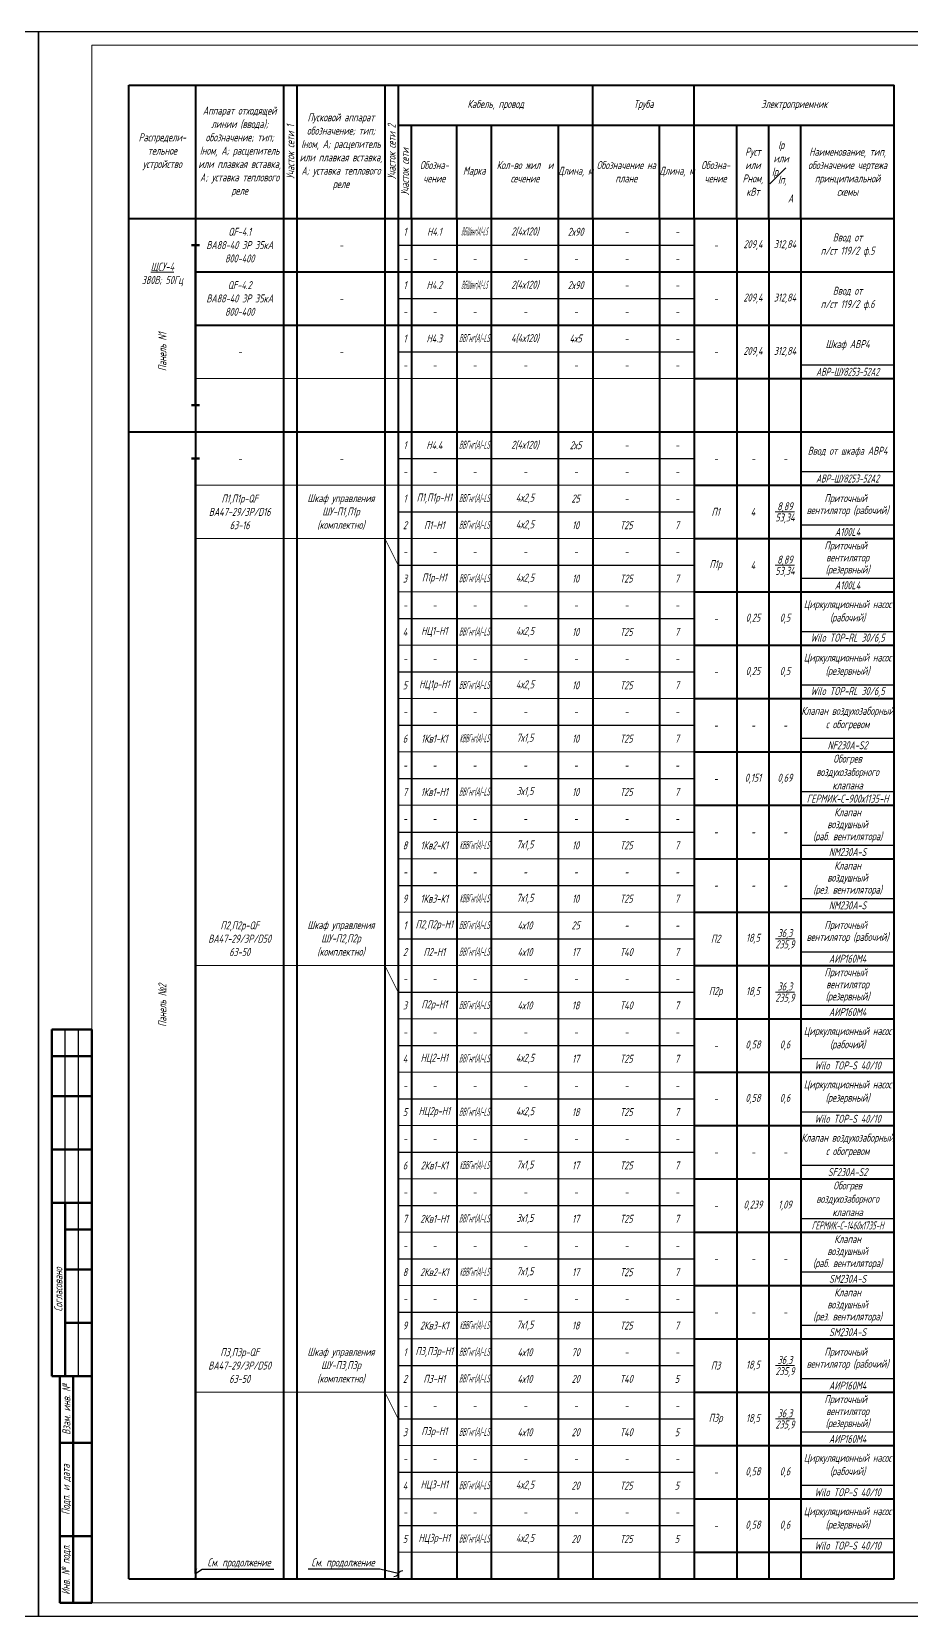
# Model space of a CAD drawing. Header units: millimetres. Extents: x -14296 to 10264, y -13087 to -5602.
# Drawn here: x -10292 to -9962, y -13087 to -12493 of the extents above; entities that cross this region are included whole.
import ezdxf
from ezdxf import colors
from ezdxf.entities.mleader import LeaderData, LeaderLine
from ezdxf.math import Vec2, Vec3

# ---------------------------------------------------------------- set-up
doc = ezdxf.new("R2010")
doc.units = ezdxf.units.MM
doc.linetypes.add('gost5', pattern=[7, 5, -2, 0])
for name, color, linetype, lineweight in [('КаБель контрольный (Вновь)', 142, 'gost5', 15), ('КаБель силовой (Вновь)', 1, 'Continuous', 15), ('Линия выноска', 137, 'Continuous', 25), ('Рамка толстая', 7, 'Continuous', 15), ('Рамка тонкая', 5, 'Continuous', 25), ('Схема распред. сети', 9, 'Continuous', 25), ('Текст', 7, 'Continuous', 20), ('Штампы', 252, 'Continuous', 25)]:
    doc.layers.add(name, color=color, linetype=linetype, lineweight=lineweight)
doc.styles.add('Simplex', font='simplex.shx', dxfattribs={"width": 0.7, "oblique": 15})

# ---------------------------------------------------------------- blocks, each defined once
blk = doc.blocks.new('A$C551E481E')
at = {"layer": 'Рамка тонкая'}
for p, q in [((841, 594), (0, 594)), ((841, 0), (841, 594)), ((0, 0), (841, 0))]:
    blk.add_line(p, q, dxfattribs=at)
blk = doc.blocks.new('A$C5FA843D6')
at = {"layer": 'Рамка толстая'}
for p, q in [((20, 589), (20, 5)), ((1256, 589), (20, 589)), ((20, 5), (1256, 5))]:
    blk.add_line(p, q, dxfattribs=at)
at = {"layer": 'Рамка тонкая'}
for p, q in [((0, 594), (0, 0)), ((1261, 594), (0, 594)), ((0, 0), (1261, 0))]:
    blk.add_line(p, q, dxfattribs=at)
blk = doc.blocks.new('_Integral')
at = {"color": 0, "linetype": 'ByBlock', "lineweight": -2}
for centre, start, end in [((0.44, -0.09), 102, 168), ((-0.44, 0.09), 282, 348)]:
    blk.add_arc(centre, 0.454, start, end, dxfattribs=at)
blk = doc.blocks.new('*T1062')
at = {"layer": 'Штампы', "color": 0, "linetype": 'ByBlock', "lineweight": 60, "transparency": 16777216}
for p, q in [((0, 0), (0, 130)), ((0, 130), (15, 130)), ((15, 0), (15, 130)), ((0, 120), (15, 120)), ((0, 105), (15, 105)), ((0, 85), (15, 85)), ((0, 65), (15, 65)), ((5, 0), (5, 65)), ((5, 55), (15, 55)), ((5, 40), (15, 40)), ((5, 20), (15, 20)), ((0, 0), (15, 0))]:
    blk.add_line(p, q, dxfattribs=at)
at = {"layer": 'Штампы', "color": 5, "linetype": 'ByBlock', "lineweight": 25, "transparency": 16777216}
for p, q in [((5, 65), (5, 130)), ((10, 0), (10, 130))]:
    blk.add_line(p, q, dxfattribs=at)
at = {"layer": 'Штампы', "color": 2, "transparency": 16777216, "insert": (2.5, 32.5), "char_height": 3, "width": 61, "attachment_point": 5, "rotation": 90, "style": 'Simplex'}
blk.add_mtext('Согласовано', dxfattribs=at)
blk = doc.blocks.new('*T1063')
at = {"layer": 'Штампы', "color": 0, "linetype": 'ByBlock', "lineweight": 60, "transparency": 16777216}
for p, q in [((0, 0), (0, 85)), ((0, 85), (12, 85)), ((5, 0), (5, 85)), ((12, 0), (12, 85)), ((0, 60), (12, 60)), ((0, 25), (12, 25)), ((0, 0), (12, 0))]:
    blk.add_line(p, q, dxfattribs=at)
at = {"layer": 'Штампы', "color": 2, "transparency": 16777216, "char_height": 3, "attachment_point": 5, "rotation": 90, "style": 'Simplex'}
for s, insert, width in [('Взам. инв. {\\Fgost|c204;№}', (2.5, 72.5), 25), ('Подп. и дата', (2.5, 42.5), 35), ('Инв. {\\Fgost|c204;№} подл.', (2.5, 12.5), 25)]:
    blk.add_mtext(s, dxfattribs=dict(at, insert=insert, width=width))

msp = doc.modelspace()

# ---------------------------------------------------------------- linework, layer by layer
at = {"layer": 'КаБель контрольный (Вновь)', "linetype": 'ByBlock'}
for p, q in [((-10159.7162, -12682.74065), (-10154.7162, -12692.74065)), ((-10154.7162, -12692.74065), (-10154.7162, -12822.74065)), ((-10154.7162, -12702.74065), (-10043.7162, -12702.74065)), ((-10154.7162, -12722.74065), (-10043.7162, -12722.74065)), ((-10154.7162, -12742.74065), (-10043.7162, -12742.74065)), ((-10154.7162, -12762.74065), (-10043.7162, -12762.74065)), ((-10154.7162, -12782.74065), (-10043.7162, -12782.74065)), ((-10154.7162, -12802.74065), (-10043.7162, -12802.74065)), ((-10154.7162, -12822.74065), (-10043.7162, -12822.74065)), ((-10159.7162, -12842.74065), (-10154.7162, -12852.74065)), ((-10154.7162, -12852.74065), (-10154.7162, -12982.74065)), ((-10154.7162, -12862.74065), (-10043.7162, -12862.74065)), ((-10154.7162, -12882.74065), (-10043.7162, -12882.74065)), ((-10154.7162, -12902.74065), (-10043.7162, -12902.74065)), ((-10154.7162, -12922.74065), (-10043.7162, -12922.74065)), ((-10154.7162, -12942.74065), (-10043.7162, -12942.74065)), ((-10154.7162, -12962.74065), (-10043.7162, -12962.74065)), ((-10154.7162, -12982.74065), (-10043.7162, -12982.74065)), ((-10159.7162, -13002.74065), (-10154.7162, -13012.74065)), ((-10154.7162, -13012.74065), (-10154.7162, -13070.74065)), ((-10154.7162, -13022.74065), (-10043.7162, -13022.74065)), ((-10154.7162, -13042.74065), (-10043.7162, -13042.74065)), ((-10154.7162, -13062.74065), (-10043.7162, -13062.74065))]:
    msp.add_line(p, q, dxfattribs=at)
at = {"layer": 'КаБель силовой (Вновь)', "lineweight": 200}
for p, q in [((-10229.2162, -12572.74065), (-10232.2162, -12572.74065)), ((-10230.7162, -12572.74065), (-10230.7162, -12632.74065)), ((-10229.2162, -12632.74065), (-10232.2162, -12632.74065)), ((-10229.2162, -12652.74065), (-10232.2162, -12652.74065)), ((-10230.7162, -13070.74065), (-10230.7162, -12652.74065))]:
    msp.add_line(p, q, dxfattribs=at)
at = {"layer": 'КаБель силовой (Вновь)'}
for p, q in [((-10043.7162, -12582.74065), (-10230.7162, -12582.74065)), ((-10043.7162, -12602.74065), (-10230.7162, -12602.74065)), ((-10043.7162, -12622.74065), (-10230.7162, -12622.74065)), ((-10043.7162, -12662.74065), (-10230.7162, -12662.74065)), ((-10043.7162, -12682.74065), (-10230.7162, -12682.74065)), ((-10043.7162, -12842.74065), (-10230.7162, -12842.74065)), ((-10043.7162, -13002.74065), (-10230.7162, -13002.74065))]:
    msp.add_line(p, q, dxfattribs=at)
at = {"layer": 'Рамка тонкая'}
for p, q in [((-10154.7162, -12572.74065), (-10043.7162, -12572.74065)), ((-10154.7162, -12592.74065), (-10043.7162, -12592.74065)), ((-10154.7162, -12612.74065), (-10043.7162, -12612.74065)), ((-9968.7162, -12617.74065), (-10003.7162, -12617.74065)), ((-10154.7162, -12652.74065), (-10043.7162, -12652.74065)), ((-9968.7162, -12657.74065), (-10003.7162, -12657.74065)), ((-10154.7162, -12672.74065), (-10043.7162, -12672.74065)), ((-9968.7162, -12677.74065), (-10003.7162, -12677.74065)), ((-10154.7162, -12692.74065), (-10043.7162, -12692.74065)), ((-9968.7162, -12697.74065), (-10003.7162, -12697.74065)), ((-10154.7162, -12712.74065), (-10043.7162, -12712.74065)), ((-9968.7162, -12717.74065), (-10003.7162, -12717.74065)), ((-10154.7162, -12732.74065), (-10043.7162, -12732.74065)), ((-9968.7162, -12737.74065), (-10003.7162, -12737.74065)), ((-10154.7162, -12752.74065), (-10043.7162, -12752.74065)), ((-9968.7162, -12757.74065), (-10003.7162, -12757.74065)), ((-10154.7162, -12772.74065), (-10043.7162, -12772.74065)), ((-9968.7162, -12777.74065), (-10003.7162, -12777.74065)), ((-10154.7162, -12792.74065), (-10043.7162, -12792.74065)), ((-9968.7162, -12797.74065), (-10003.7162, -12797.74065)), ((-10154.7162, -12812.74065), (-10043.7162, -12812.74065)), ((-9968.7162, -12817.74065), (-10003.7162, -12817.74065)), ((-10154.7162, -12832.74065), (-10043.7162, -12832.74065)), ((-9968.7162, -12837.74065), (-10003.7162, -12837.74065)), ((-10154.7162, -12852.74065), (-10043.7162, -12852.74065)), ((-9968.7162, -12857.74065), (-10003.7162, -12857.74065)), ((-10154.7162, -12872.74065), (-10043.7162, -12872.74065)), ((-9968.7162, -12877.74065), (-10003.7162, -12877.74065)), ((-10154.7162, -12892.74065), (-10043.7162, -12892.74065)), ((-9968.7162, -12897.74065), (-10003.7162, -12897.74065)), ((-10154.7162, -12912.74065), (-10043.7162, -12912.74065)), ((-9968.7162, -12917.74065), (-10003.7162, -12917.74065)), ((-10154.7162, -12932.74065), (-10043.7162, -12932.74065)), ((-9968.7162, -12937.74065), (-10003.7162, -12937.74065)), ((-10154.7162, -12952.74065), (-10043.7162, -12952.74065)), ((-9968.7162, -12957.74065), (-10003.7162, -12957.74065)), ((-10154.7162, -12972.74065), (-10043.7162, -12972.74065)), ((-9968.7162, -12977.74065), (-10003.7162, -12977.74065)), ((-10154.7162, -12992.74065), (-10043.7162, -12992.74065)), ((-9968.7162, -12997.74065), (-10003.7162, -12997.74065)), ((-10154.7162, -13012.74065), (-10043.7162, -13012.74065)), ((-9968.7162, -13017.74065), (-10003.7162, -13017.74065)), ((-10154.7162, -13032.74065), (-10043.7162, -13032.74065)), ((-9968.7162, -13037.74065), (-10003.7162, -13037.74065)), ((-10154.7162, -13052.74065), (-10043.7162, -13052.74065)), ((-9968.7162, -13057.74065), (-10003.7162, -13057.74065))]:
    msp.add_line(p, q, dxfattribs=at)
at = {"layer": 'Схема распред. сети', "lineweight": 40}
for p, q in [((-10255.7162, -13072.74065), (-10255.7162, -12512.74065)), ((-10255.7162, -12512.74065), (-9968.7162, -12512.74065)), ((-10230.7162, -12512.74065), (-10230.7162, -13072.74065)), ((-10197.7162, -12512.74065), (-10197.7162, -12562.74065)), ((-10192.7162, -12512.74065), (-10192.7162, -12562.74065)), ((-10159.7162, -12512.74065), (-10159.7162, -12562.74065)), ((-10154.7162, -12512.74065), (-10154.7162, -12562.74065)), ((-10081.7162, -12562.74065), (-10081.7162, -12512.74065)), ((-10043.7162, -12562.74065), (-10043.7162, -12512.74065)), ((-9968.7162, -13072.74065), (-9968.7162, -12512.74065)), ((-10154.7162, -12527.74065), (-10081.7162, -12527.74065)), ((-10149.7162, -12562.74065), (-10149.7162, -12527.74065)), ((-10132.7162, -12562.74065), (-10132.7162, -12527.74065)), ((-10119.7162, -13072.74065), (-10119.7162, -12527.74065)), ((-10094.7162, -12527.74065), (-10094.7162, -13072.74065)), ((-10081.7162, -12527.74065), (-10043.7162, -12527.74065)), ((-10056.7162, -12562.74065), (-10056.7162, -12527.74065)), ((-10043.7162, -12527.74065), (-9968.7162, -12527.74065)), ((-10027.7162, -12562.74065), (-10027.7162, -12527.74065)), ((-10015.7162, -12562.74065), (-10015.7162, -12527.74065)), ((-10003.7162, -12562.74065), (-10003.7162, -12527.74065)), ((-10255.7162, -12562.74065), (-9968.7162, -12562.74065)), ((-10197.7162, -12562.74065), (-10197.7162, -13072.74065)), ((-10192.7162, -12562.74065), (-10192.7162, -13072.74065)), ((-10159.7162, -12562.74065), (-10159.7162, -13072.74065)), ((-10154.7162, -12562.74065), (-10154.7162, -13072.74065)), ((-10149.7162, -12562.74065), (-10149.7162, -13072.74065)), ((-10132.7162, -12562.74065), (-10132.7162, -13072.74065)), ((-10081.7162, -12562.74065), (-10081.7162, -13072.74065)), ((-10056.7162, -12562.74065), (-10056.7162, -13072.74065)), ((-10043.7162, -12562.74065), (-10043.7162, -13072.74065)), ((-10027.7162, -12562.74065), (-10027.7162, -13072.74065)), ((-10015.7162, -12562.74065), (-10015.7162, -13072.74065)), ((-10003.7162, -12562.74065), (-10003.7162, -13072.74065)), ((-10230.7162, -12582.74065), (-9968.7162, -12582.74065)), ((-10230.7162, -12602.74065), (-9968.7162, -12602.74065)), ((-10043.7162, -12622.74065), (-9968.7162, -12622.74065)), ((-10255.7162, -12642.74065), (-9968.7162, -12642.74065)), ((-10043.7162, -12662.74065), (-9968.7162, -12662.74065)), ((-10043.7162, -12682.74065), (-9968.7162, -12682.74065)), ((-10043.7162, -12702.74065), (-9968.7162, -12702.74065)), ((-10043.7162, -12722.74065), (-9968.7162, -12722.74065)), ((-10043.7162, -12742.74065), (-9968.7162, -12742.74065)), ((-10043.7162, -12762.74065), (-9968.7162, -12762.74065)), ((-10043.7162, -12782.74065), (-9968.7162, -12782.74065)), ((-10043.7162, -12802.74065), (-9968.7162, -12802.74065)), ((-10043.7162, -12822.74065), (-9968.7162, -12822.74065)), ((-10043.7162, -12842.74065), (-9968.7162, -12842.74065)), ((-10043.7162, -12862.74065), (-9968.7162, -12862.74065)), ((-10043.7162, -12882.74065), (-9968.7162, -12882.74065)), ((-10043.7162, -12902.74065), (-9968.7162, -12902.74065)), ((-10043.7162, -12922.74065), (-9968.7162, -12922.74065)), ((-10043.7162, -12942.74065), (-9968.7162, -12942.74065)), ((-10043.7162, -12962.74065), (-9968.7162, -12962.74065)), ((-10043.7162, -12982.74065), (-9968.7162, -12982.74065)), ((-10043.7162, -13002.74065), (-9968.7162, -13002.74065)), ((-10043.7162, -13022.74065), (-9968.7162, -13022.74065)), ((-10043.7162, -13042.74065), (-9968.7162, -13042.74065)), ((-10043.7162, -13062.74065), (-9968.7162, -13062.74065)), ((-10255.7162, -13072.74065), (-9968.7162, -13072.74065))]:
    msp.add_line(p, q, dxfattribs=at)
at = {"layer": 'Штампы', "lineweight": 60}
msp.add_line((-10269.71624, -13026.74065), (-10269.71624, -13081.74065), dxfattribs=at)

# ---------------------------------------------------------------- block references
for name, p in [('A$C551E481E', (-11130.71622, -13086.74065)), ('A$C5FA843D6', (-10289.71622, -13086.74066)), ('*T1062', (-10284.71624, -12996.74065)), ('*T1063', (-10281.71624, -13081.74065))]:
    msp.add_blockref(name, p)

# ---------------------------------------------------------------- texts
at = {"layer": 'Схема распред. сети', "color": 2, "char_height": 3, "width": 35, "attachment_point": 5, "line_spacing_factor": 0.9, "style": 'Simplex'}
for s, insert in [('Приточный  вентилятор (рабочий)', (-9986.2162, -12670.24065)), ('Приточный  вентилятор (резервный)', (-9986.2162, -12690.24065)), ('Приточный  вентилятор (рабочий)', (-9986.2162, -12830.24065)), ('Приточный  вентилятор (резервный)', (-9986.2162, -12850.24065)), ('Приточный  вентилятор (рабочий)', (-9986.2162, -12990.24065)), ('Приточный  вентилятор (резервный)', (-9986.2162, -13010.24065))]:
    msp.add_mtext(s, dxfattribs=dict(at, insert=insert))
at = {"layer": 'Схема распред. сети', "color": 2, "char_height": 3, "attachment_point": 5, "style": 'Simplex'}
for s, insert, width in [('А100L4', (-9986.2162, -12680.24065), 35), ('А100L4', (-9986.2162, -12700.24065), 35), ('0,25', (-10021.7162, -12712.74065), 12), ('\\A1;0,5', (-10009.7162, -12712.74065), 12), ('Циркуляционный насос (рабочий)', (-9986.2162, -12710.24065), 35), ('-', (-10035.7162, -12712.74065), 16), ('Wilo TOP-RL 30/6,5', (-9986.2162, -12720.24065), 35), ('Циркуляционный насос (резервный) ', (-9986.2162, -12730.24065), 35), ('-', (-10035.7162, -12732.74065), 16), ('0,25', (-10021.7162, -12732.74065), 12), ('\\A1;0,5', (-10009.7162, -12732.74065), 12), ('Wilo TOP-RL 30/6,5', (-9986.2162, -12740.24065), 35), ('АИР160М4', (-9986.2162, -12840.24065), 35), ('АИР160М4', (-9986.2162, -12860.24065), 35), ('Циркуляционный насос (рабочий)', (-9986.2162, -12870.24065), 35), ('0,58', (-10021.7162, -12872.74065), 12), ('\\A1;0,6', (-10009.7162, -12872.74065), 12), ('-', (-10035.7162, -12872.74065), 16), ('Wilo TOP-S 40/10', (-9986.2162, -12880.24065), 35), ('Циркуляционный насос (резервный) ', (-9986.2162, -12890.24065), 35), ('-', (-10035.7162, -12892.74065), 16), ('0,58', (-10021.7162, -12892.74065), 12), ('\\A1;0,6', (-10009.7162, -12892.74065), 12), ('Wilo TOP-S 40/10', (-9986.2162, -12900.24065), 35), ('АИР160М4', (-9986.2162, -13000.24065), 35), ('АИР160М4', (-9986.2162, -13020.24065), 35), ('Циркуляционный насос (рабочий)', (-9986.2162, -13030.24065), 35), ('0,58', (-10021.7162, -13032.74065), 12), ('\\A1;0,6', (-10009.7162, -13032.74065), 12), ('-', (-10035.7162, -13032.74065), 16), ('Wilo TOP-S 40/10', (-9986.2162, -13040.24065), 35), ('Циркуляционный насос (резервный) ', (-9986.2162, -13050.24065), 35), ('-', (-10035.7162, -13052.74065), 16), ('0,58', (-10021.7162, -13052.74065), 12), ('\\A1;0,6', (-10009.7162, -13052.74065), 12), ('Wilo TOP-S 40/10', (-9986.2162, -13060.24065), 35)]:
    msp.add_mtext(s, dxfattribs=dict(at, insert=insert, width=width))
at = {"layer": 'Текст', "char_height": 3, "attachment_point": 5, "style": 'Simplex'}
for s, insert, width in [('Аппарат отходящей линии (ввода); обозначение; тип; Iном, А; расцепитель или плавкая вставка, А; уставка теплового реле', (-10214.2162, -12537.74065), 33), ('Кабель, провод', (-10118.2162, -12520.24065), 73), ('Труба', (-10062.7162, -12520.24065), 38), ('Электроприемник', (-10006.2162, -12520.24065), 75), ('Пусковой аппарат обозначение; тип; Iном, А; расцепитель или плавкая вставка, А; уставка теплового реле', (-10176.2162, -12537.74065), 33), ('Распредели-\\Pтельное устройство', (-10243.2162, -12537.74065), 25), ('Pуст или Pном, кВт', (-10021.7162, -12545.24065), 12), ('\\A1;Iр   или   \\SIр#Iп, ;       А', (-10009.7162, -12545.24065), 12), ('Наименование, тип, обозначение чертежа принципиальной схемы', (-9986.2162, -12545.24065), 35), ('Обозна- чение', (-10141.2162, -12545.24065), 17), ('Марка', (-10126.2162, -12545.24065), 13), ('Кол-во жил  и сечение', (-10107.2162, -12545.24065), 25), ('Длина, м', (-10088.2162, -12545.24065), 13), ('Обозначение на плане', (-10069.2162, -12545.24065), 25), ('Длина, м', (-10050.2162, -12545.24065), 13), ('Обозна-\\Pчение', (-10035.7162, -12545.24065), 16), ('QF-4.1\\PВА88-40 3Р 35кА\\P800-400', (-10214.2162, -12572.74065), 33), ('1', (-10152.2162, -12567.74065), 5), ('Н4.1', (-10141.2162, -12567.74065), 17), ('{\\W0.3;ВБШвнг(А)-LS}', (-10126.2162, -12567.74065), 13), ('2(4х120)', (-10107.2162, -12567.74065), 25), ('2х90', (-10088.2162, -12567.74065), 13), ('-', (-10069.2162, -12567.74065), 25), ('-', (-10050.2162, -12567.74065), 13), ('Ввод от\\Pп/ст 119/2 ф.5', (-9986.2162, -12572.74065), 35), ('-', (-10176.2162, -12572.74065), 33), ('-', (-10035.7162, -12572.74065), 16), ('209,4', (-10021.7162, -12572.74065), 12), ('312,84', (-10009.7162, -12572.74065), 12), ('{\\LЩСУ-4\\P}380В; 50Гц', (-10243.2162, -12583.73209), 25), ('-', (-10152.2162, -12577.74065), 5), ('-', (-10141.2162, -12577.74065), 17), ('-', (-10126.2162, -12577.74065), 13), ('-', (-10107.2162, -12577.74065), 25), ('-', (-10088.2162, -12577.74065), 13), ('-', (-10069.2162, -12577.74065), 25), ('-', (-10050.2162, -12577.74065), 13), ('QF-4.2\\PВА88-40 3Р 35кА\\P800-400', (-10214.2162, -12592.74065), 33), ('1', (-10152.2162, -12587.74065), 5), ('Н4.2', (-10141.2162, -12587.74065), 17), ('{\\W0.3;ВБШвнг(А)-LS}', (-10126.2162, -12587.74065), 13), ('2(4х120)', (-10107.2162, -12587.74065), 25), ('2х90', (-10088.2162, -12587.74065), 13), ('-', (-10069.2162, -12587.74065), 25), ('-', (-10050.2162, -12587.74065), 13), ('209,4', (-10021.7162, -12592.74065), 12), ('312,84', (-10009.7162, -12592.74065), 12), ('Ввод от\\Pп/ст 119/2 ф.6', (-9986.2162, -12592.74065), 35), ('-', (-10176.2162, -12592.74065), 33), ('-', (-10152.2162, -12597.74065), 5), ('-', (-10141.2162, -12597.74065), 17), ('-', (-10126.2162, -12597.74065), 13), ('-', (-10107.2162, -12597.74065), 25), ('-', (-10088.2162, -12597.74065), 13), ('-', (-10069.2162, -12597.74065), 25), ('-', (-10050.2162, -12597.74065), 13), ('-', (-10035.7162, -12592.74065), 16), ('1', (-10152.2162, -12607.74065), 5), ('Н4.3', (-10141.2162, -12607.74065), 17), ('{\\W0.4;ВВГнг(А)-LS}', (-10126.2162, -12607.74065), 13), ('4(4х120)', (-10107.2162, -12607.74065), 25), ('4х5', (-10088.2162, -12607.74065), 13), ('-', (-10069.2162, -12607.74065), 25), ('-', (-10050.2162, -12607.74065), 13), ('Шкаф АВР4', (-9986.2162, -12610.24065), 35), ('-', (-10214.2162, -12612.74065), 33), ('-', (-10176.2162, -12612.74065), 33), ('-', (-10035.7162, -12612.74065), 16), ('209,4', (-10021.7162, -12612.74065), 12), ('312,84', (-10009.7162, -12612.74065), 12), ('-', (-10152.2162, -12617.74065), 5), ('-', (-10141.2162, -12617.74065), 17), ('-', (-10126.2162, -12617.74065), 13), ('-', (-10107.2162, -12617.74065), 25), ('-', (-10088.2162, -12617.74065), 13), ('-', (-10069.2162, -12617.74065), 25), ('-', (-10050.2162, -12617.74065), 13), ('{\\Fgost|c204;АВР-ШУ8253-52А2}', (-9986.2162, -12620.24065), 35), ('1', (-10152.2162, -12647.74065), 5), ('Н4.4', (-10141.2162, -12647.74065), 17), ('{\\W0.4;ВВГнг(А)-LS}', (-10126.2162, -12647.74065), 13), ('2(4х120)', (-10107.2162, -12647.74065), 25), ('2х5', (-10088.2162, -12647.74065), 13), ('-', (-10069.2162, -12647.74065), 25), ('-', (-10050.2162, -12647.74065), 13), ('Ввод от шкафа АВР4', (-9986.2162, -12650.24065), 35), ('-', (-10214.2162, -12652.74065), 33), ('-', (-10176.2162, -12652.74065), 33), ('-', (-10152.2162, -12657.74065), 5), ('-', (-10141.2162, -12657.74065), 17), ('-', (-10126.2162, -12657.74065), 13), ('-', (-10107.2162, -12657.74065), 25), ('-', (-10088.2162, -12657.74065), 13), ('-', (-10069.2162, -12657.74065), 25), ('-', (-10050.2162, -12657.74065), 13), ('-', (-10035.7162, -12652.74065), 16), ('-', (-10021.7162, -12652.74065), 12), ('-', (-10009.7162, -12652.74065), 12), ('{\\Fgost|c204;\\W0.7;АВР-ШУ8253-52А2}', (-9986.2162, -12660.24065), 35), ('П1,П1р-QF\\PВА47-29/3Р/D16\\P63-16', (-10214.2162, -12672.74065), 33), ('{\\C2;Шкаф управления\\PШУ-П1,П1р\\P(комплектно)}', (-10176.2162, -12672.74065), 33), ('1', (-10152.2162, -12667.74065), 5), ('{\\W0.6;П1,П1р-Н1}', (-10141.2162, -12667.74065), 17), ('{\\W0.4;ВВГнг(А)-LS}', (-10126.2162, -12667.74065), 13), ('4х2,5', (-10107.2162, -12667.74065), 25), ('25', (-10088.2162, -12667.74065), 13), ('-', (-10069.2162, -12667.74065), 25), ('-', (-10050.2162, -12667.74065), 13), ('\\A1;{\\W0.7;\\S8,89/53,34;}', (-10009.7162, -12672.74065), 12), ('{\\W0.4;ВВГнг(А)-LS}', (-10126.2162, -12677.74065), 13), ('4х2,5', (-10107.2162, -12677.74065), 25), ('П1', (-10035.7162, -12672.74065), 16), ('{\\Q15;4}', (-10021.7162, -12672.74065), 12), ('2', (-10152.2162, -12677.74065), 5), ('П1-Н1', (-10141.2162, -12677.74065), 17), ('10', (-10088.2162, -12677.74065), 13), ('Т25', (-10069.2162, -12677.74065), 25), ('7', (-10050.2162, -12677.74065), 13), ('-', (-10152.2162, -12687.74065), 5), ('-', (-10141.2162, -12687.74065), 17), ('-', (-10126.2162, -12687.74065), 13), ('-', (-10107.2162, -12687.74065), 25), ('-', (-10088.2162, -12687.74065), 13), ('-', (-10069.2162, -12687.74065), 25), ('-', (-10050.2162, -12687.74065), 13), ('П1р', (-10035.7162, -12692.74065), 16), ('{\\Q15;4}', (-10021.7162, -12692.74065), 12), ('\\A1;\\S8,89/53,34;', (-10009.7162, -12692.74065), 12), ('3', (-10152.2162, -12697.74065), 5), ('П1р-Н1', (-10141.2162, -12697.74065), 17), ('{\\W0.4;ВВГнг(А)-LS}', (-10126.2162, -12697.74065), 13), ('4х2,5', (-10107.2162, -12697.74065), 25), ('10', (-10088.2162, -12697.74065), 13), ('Т25', (-10069.2162, -12697.74065), 25), ('7', (-10050.2162, -12697.74065), 13), ('-', (-10152.2162, -12707.74065), 5), ('-', (-10141.2162, -12707.74065), 17), ('-', (-10126.2162, -12707.74065), 13), ('-', (-10107.2162, -12707.74065), 25), ('-', (-10088.2162, -12707.74065), 13), ('-', (-10069.2162, -12707.74065), 25), ('-', (-10050.2162, -12707.74065), 13), ('4', (-10152.2162, -12717.74065), 5), ('НЦ1-Н1', (-10141.2162, -12717.74065), 17), ('{\\W0.4;ВВГнг(А)-LS}', (-10126.2162, -12717.74065), 13), ('4х2,5', (-10107.2162, -12717.74065), 25), ('10', (-10088.2162, -12717.74065), 13), ('Т25', (-10069.2162, -12717.74065), 25), ('7', (-10050.2162, -12717.74065), 13), ('-', (-10152.2162, -12727.74065), 5), ('-', (-10141.2162, -12727.74065), 17), ('-', (-10126.2162, -12727.74065), 13), ('-', (-10107.2162, -12727.74065), 25), ('-', (-10088.2162, -12727.74065), 13), ('-', (-10069.2162, -12727.74065), 25), ('-', (-10050.2162, -12727.74065), 13), ('5', (-10152.2162, -12737.74065), 5), ('НЦ1р-Н1', (-10141.2162, -12737.74065), 17), ('{\\W0.4;ВВГнг(А)-LS}', (-10126.2162, -12737.74065), 13), ('4х2,5', (-10107.2162, -12737.74065), 25), ('10', (-10088.2162, -12737.74065), 13), ('Т25', (-10069.2162, -12737.74065), 25), ('7', (-10050.2162, -12737.74065), 13), ('Клапан воздухозаборный\\Pс обогревом', (-9986.2162, -12750.24065), 35), ('-', (-10152.2162, -12747.74065), 5), ('-', (-10141.2162, -12747.74065), 17), ('-', (-10126.2162, -12747.74065), 13), ('-', (-10107.2162, -12747.74065), 25), ('-', (-10088.2162, -12747.74065), 13), ('-', (-10069.2162, -12747.74065), 25), ('-', (-10050.2162, -12747.74065), 13), ('-', (-10035.7162, -12752.74065), 16), ('-', (-10021.7162, -12752.74065), 12), ('-', (-10009.7162, -12752.74065), 12), ('6', (-10152.2162, -12757.74065), 5), ('1Кв1-К1', (-10141.2162, -12757.74065), 17), ('{\\W0.35;КВВГнг(А)-LS}', (-10126.2162, -12757.74065), 13), ('7х1,5', (-10107.2162, -12757.74065), 25), ('10', (-10088.2162, -12757.74065), 13), ('Т25', (-10069.2162, -12757.74065), 25), ('7', (-10050.2162, -12757.74065), 13), ('NF230A-S2', (-9986.2162, -12760.24065), 35), ('Обогрев воздухозаборного клапана', (-9986.2162, -12770.24065), 35), ('-', (-10152.2162, -12767.74065), 5), ('-', (-10141.2162, -12767.74065), 17), ('-', (-10126.2162, -12767.74065), 13), ('-', (-10107.2162, -12767.74065), 25), ('-', (-10088.2162, -12767.74065), 13), ('-', (-10069.2162, -12767.74065), 25), ('-', (-10050.2162, -12767.74065), 13), ('0,151', (-10021.7162, -12772.74065), 12), ('0,69', (-10009.7162, -12772.74065), 12), ('7', (-10152.2162, -12777.74065), 5), ('1Кв1-Н1', (-10141.2162, -12777.74065), 17), ('{\\W0.4;ВВГнг(А)-LS}', (-10126.2162, -12777.74065), 13), ('3х1,5', (-10107.2162, -12777.74065), 25), ('10', (-10088.2162, -12777.74065), 13), ('Т25', (-10069.2162, -12777.74065), 25), ('7', (-10050.2162, -12777.74065), 13), ('-', (-10035.7162, -12772.74065), 16), ('{\\W0.6;ГЕРМИК-С-900х1135-Н}', (-9986.2162, -12780.24065), 35), ('-', (-10152.2162, -12787.74065), 5), ('-', (-10141.2162, -12787.74065), 17), ('-', (-10126.2162, -12787.74065), 13), ('-', (-10107.2162, -12787.74065), 25), ('-', (-10088.2162, -12787.74065), 13), ('-', (-10069.2162, -12787.74065), 25), ('-', (-10050.2162, -12787.74065), 13), ('-', (-10035.7162, -12792.74065), 16), ('-', (-10021.7162, -12792.74065), 12), ('-', (-10009.7162, -12792.74065), 12), ('8', (-10152.2162, -12797.74065), 5), ('1Кв2-К1', (-10141.2162, -12797.74065), 17), ('{\\W0.35;КВВГнг(А)-LS}', (-10126.2162, -12797.74065), 13), ('7х1,5', (-10107.2162, -12797.74065), 25), ('10', (-10088.2162, -12797.74065), 13), ('Т25', (-10069.2162, -12797.74065), 25), ('7', (-10050.2162, -12797.74065), 13), ('NM230A-S', (-9986.2162, -12800.24065), 35), ('-', (-10152.2162, -12807.74065), 5), ('-', (-10141.2162, -12807.74065), 17), ('-', (-10126.2162, -12807.74065), 13), ('-', (-10107.2162, -12807.74065), 25), ('-', (-10088.2162, -12807.74065), 13), ('-', (-10069.2162, -12807.74065), 25), ('-', (-10050.2162, -12807.74065), 13), ('9', (-10152.2162, -12817.74065), 5), ('1Кв3-К1', (-10141.2162, -12817.74065), 17), ('{\\W0.35;КВВГнг(А)-LS}', (-10126.2162, -12817.74065), 13), ('7х1,5', (-10107.2162, -12817.74065), 25), ('10', (-10088.2162, -12817.74065), 13), ('Т25', (-10069.2162, -12817.74065), 25), ('7', (-10050.2162, -12817.74065), 13), ('-', (-10035.7162, -12812.74065), 16), ('-', (-10021.7162, -12812.74065), 12), ('-', (-10009.7162, -12812.74065), 12), ('NM230A-S', (-9986.2162, -12820.24065), 35), ('П2,П2р-QF\\PВА47-29/3Р/D50\\P63-50', (-10214.2162, -12832.74065), 33), ('{\\C2;Шкаф управления\\PШУ-П2,П2р\\P(комплектно)}', (-10176.2162, -12832.74065), 33), ('1', (-10152.2162, -12827.74065), 5), ('{\\W0.6;П2,П2р-Н1}', (-10141.2162, -12827.74065), 17), ('{\\W0.4;ВВГнг(А)-LS}', (-10126.2162, -12827.74065), 13), ('4х10', (-10107.2162, -12827.74065), 25), ('25', (-10088.2162, -12827.74065), 13), ('-', (-10069.2162, -12827.74065), 25), ('-', (-10050.2162, -12827.74065), 13), ('\\A1;{\\W0.7;\\S36,3/235,9;}', (-10009.7162, -12832.74065), 12), ('2', (-10152.2162, -12837.74065), 5), ('П2-Н1', (-10141.2162, -12837.74065), 17), ('{\\W0.4;ВВГнг(А)-LS}', (-10126.2162, -12837.74065), 13), ('4х10', (-10107.2162, -12837.74065), 25), ('17', (-10088.2162, -12837.74065), 13), ('Т40', (-10069.2162, -12837.74065), 25), ('7', (-10050.2162, -12837.74065), 13), ('П2', (-10035.7162, -12832.74065), 16), ('{\\Q15;18,5}', (-10021.7162, -12832.74065), 12), ('-', (-10152.2162, -12847.74065), 5), ('-', (-10141.2162, -12847.74065), 17), ('-', (-10126.2162, -12847.74065), 13), ('-', (-10107.2162, -12847.74065), 25), ('-', (-10088.2162, -12847.74065), 13), ('-', (-10069.2162, -12847.74065), 25), ('-', (-10050.2162, -12847.74065), 13), ('П2р', (-10035.7162, -12852.74065), 16), ('{\\Q15;18,5}', (-10021.7162, -12852.74065), 12), ('\\A1;{\\W0.7;\\S36,3/235,9;}', (-10009.7162, -12852.74065), 12), ('3', (-10152.2162, -12857.74065), 5), ('П2р-Н1', (-10141.2162, -12857.74065), 17), ('{\\W0.4;ВВГнг(А)-LS}', (-10126.2162, -12857.74065), 13), ('4х10', (-10107.2162, -12857.74065), 25), ('18', (-10088.2162, -12857.74065), 13), ('{\\Q15;Т40}', (-10069.2162, -12857.74065), 25), ('7', (-10050.2162, -12857.74065), 13), ('-', (-10152.2162, -12867.74065), 5), ('-', (-10141.2162, -12867.74065), 17), ('-', (-10126.2162, -12867.74065), 13), ('-', (-10107.2162, -12867.74065), 25), ('-', (-10088.2162, -12867.74065), 13), ('-', (-10069.2162, -12867.74065), 25), ('-', (-10050.2162, -12867.74065), 13), ('4', (-10152.2162, -12877.74065), 5), ('НЦ2-Н1', (-10141.2162, -12877.74065), 17), ('{\\W0.4;ВВГнг(А)-LS}', (-10126.2162, -12877.74065), 13), ('4х2,5', (-10107.2162, -12877.74065), 25), ('17', (-10088.2162, -12877.74065), 13), ('Т25', (-10069.2162, -12877.74065), 25), ('7', (-10050.2162, -12877.74065), 13), ('-', (-10152.2162, -12887.74065), 5), ('-', (-10141.2162, -12887.74065), 17), ('-', (-10126.2162, -12887.74065), 13), ('-', (-10107.2162, -12887.74065), 25), ('-', (-10088.2162, -12887.74065), 13), ('-', (-10069.2162, -12887.74065), 25), ('-', (-10050.2162, -12887.74065), 13), ('5', (-10152.2162, -12897.74065), 5), ('НЦ2р-Н1', (-10141.2162, -12897.74065), 17), ('{\\W0.4;ВВГнг(А)-LS}', (-10126.2162, -12897.74065), 13), ('4х2,5', (-10107.2162, -12897.74065), 25), ('18', (-10088.2162, -12897.74065), 13), ('Т25', (-10069.2162, -12897.74065), 25), ('7', (-10050.2162, -12897.74065), 13), ('Клапан воздухозаборный\\Pс обогревом', (-9986.2162, -12910.24065), 35), ('-', (-10152.2162, -12907.74065), 5), ('-', (-10141.2162, -12907.74065), 17), ('-', (-10126.2162, -12907.74065), 13), ('-', (-10107.2162, -12907.74065), 25), ('-', (-10088.2162, -12907.74065), 13), ('-', (-10069.2162, -12907.74065), 25), ('-', (-10050.2162, -12907.74065), 13), ('-', (-10035.7162, -12912.74065), 16), ('-', (-10021.7162, -12912.74065), 12), ('-', (-10009.7162, -12912.74065), 12), ('6', (-10152.2162, -12917.74065), 5), ('2Кв1-К1', (-10141.2162, -12917.74065), 17), ('{\\W0.35;КВВГнг(А)-LS}', (-10126.2162, -12917.74065), 13), ('7х1,5', (-10107.2162, -12917.74065), 25), ('17', (-10088.2162, -12917.74065), 13), ('Т25', (-10069.2162, -12917.74065), 25), ('7', (-10050.2162, -12917.74065), 13), ('SF230A-S2', (-9986.2162, -12920.24065), 35), ('Обогрев воздухозаборного клапана', (-9986.2162, -12930.24065), 35), ('-', (-10152.2162, -12927.74065), 5), ('-', (-10141.2162, -12927.74065), 17), ('-', (-10126.2162, -12927.74065), 13), ('-', (-10107.2162, -12927.74065), 25), ('-', (-10088.2162, -12927.74065), 13), ('-', (-10069.2162, -12927.74065), 25), ('-', (-10050.2162, -12927.74065), 13), ('0,239', (-10021.7162, -12932.74065), 12), ('1,09', (-10009.7162, -12932.74065), 12), ('7', (-10152.2162, -12937.74065), 5), ('2Кв1-Н1', (-10141.2162, -12937.74065), 17), ('{\\W0.4;ВВГнг(А)-LS}', (-10126.2162, -12937.74065), 13), ('3х1,5', (-10107.2162, -12937.74065), 25), ('17', (-10088.2162, -12937.74065), 13), ('Т25', (-10069.2162, -12937.74065), 25), ('7', (-10050.2162, -12937.74065), 13), ('-', (-10035.7162, -12932.74065), 16), ('{\\W0.5;ГЕРМИК-С-1460х1735-Н}', (-9986.2162, -12940.24065), 35), ('-', (-10152.2162, -12947.74065), 5), ('-', (-10141.2162, -12947.74065), 17), ('-', (-10126.2162, -12947.74065), 13), ('-', (-10107.2162, -12947.74065), 25), ('-', (-10088.2162, -12947.74065), 13), ('-', (-10069.2162, -12947.74065), 25), ('-', (-10050.2162, -12947.74065), 13), ('-', (-10035.7162, -12952.74065), 16), ('-', (-10021.7162, -12952.74065), 12), ('-', (-10009.7162, -12952.74065), 12), ('8', (-10152.2162, -12957.74065), 5), ('2Кв2-К1', (-10141.2162, -12957.74065), 17), ('{\\W0.35;КВВГнг(А)-LS}', (-10126.2162, -12957.74065), 13), ('7х1,5', (-10107.2162, -12957.74065), 25), ('17', (-10088.2162, -12957.74065), 13), ('Т25', (-10069.2162, -12957.74065), 25), ('7', (-10050.2162, -12957.74065), 13), ('SM230A-S', (-9986.2162, -12960.24065), 35), ('-', (-10152.2162, -12967.74065), 5), ('-', (-10141.2162, -12967.74065), 17), ('-', (-10126.2162, -12967.74065), 13), ('-', (-10107.2162, -12967.74065), 25), ('-', (-10088.2162, -12967.74065), 13), ('-', (-10069.2162, -12967.74065), 25), ('-', (-10050.2162, -12967.74065), 13), ('-', (-10035.7162, -12972.74065), 16), ('-', (-10021.7162, -12972.74065), 12), ('-', (-10009.7162, -12972.74065), 12), ('9', (-10152.2162, -12977.74065), 5), ('2Кв3-К1', (-10141.2162, -12977.74065), 17), ('{\\W0.35;КВВГнг(А)-LS}', (-10126.2162, -12977.74065), 13), ('7х1,5', (-10107.2162, -12977.74065), 25), ('18', (-10088.2162, -12977.74065), 13), ('Т25', (-10069.2162, -12977.74065), 25), ('7', (-10050.2162, -12977.74065), 13), ('SM230A-S', (-9986.2162, -12980.24065), 35), ('П3,П3р-QF\\PВА47-29/3Р/D50\\P63-50', (-10214.2162, -12992.74065), 33), ('{\\C2;Шкаф управления\\PШУ-П3,П3р\\P(комплектно)}', (-10176.2162, -12992.74065), 33), ('1', (-10152.2162, -12987.74065), 5), ('{\\W0.6;П3,П3р-Н1}', (-10141.2162, -12987.74065), 17), ('{\\W0.4;ВВГнг(А)-LS}', (-10126.2162, -12987.74065), 13), ('4х10', (-10107.2162, -12987.74065), 25), ('70', (-10088.2162, -12987.74065), 13), ('-', (-10069.2162, -12987.74065), 25), ('-', (-10050.2162, -12987.74065), 13), ('\\A1;{\\W0.7;\\S36,3/235,9;}', (-10009.7162, -12992.74065), 12), ('2', (-10152.2162, -12997.74065), 5), ('П3-Н1', (-10141.2162, -12997.74065), 17), ('{\\W0.4;ВВГнг(А)-LS}', (-10126.2162, -12997.74065), 13), ('4х10', (-10107.2162, -12997.74065), 25), ('20', (-10088.2162, -12997.74065), 13), ('Т40', (-10069.2162, -12997.74065), 25), ('5', (-10050.2162, -12997.74065), 13), ('П3', (-10035.7162, -12992.74065), 16), ('{\\Q15;18,5}', (-10021.7162, -12992.74065), 12), ('-', (-10152.2162, -13007.74065), 5), ('-', (-10141.2162, -13007.74065), 17), ('-', (-10126.2162, -13007.74065), 13), ('-', (-10107.2162, -13007.74065), 25), ('-', (-10088.2162, -13007.74065), 13), ('-', (-10069.2162, -13007.74065), 25), ('-', (-10050.2162, -13007.74065), 13), ('П3р', (-10035.7162, -13012.74065), 16), ('{\\Q15;18,5}', (-10021.7162, -13012.74065), 12), ('\\A1;{\\W0.7;\\S36,3/235,9;}', (-10009.7162, -13012.74065), 12), ('3', (-10152.2162, -13017.74065), 5), ('П3р-Н1', (-10141.2162, -13017.74065), 17), ('{\\W0.4;ВВГнг(А)-LS}', (-10126.2162, -13017.74065), 13), ('4х10', (-10107.2162, -13017.74065), 25), ('20', (-10088.2162, -13017.74065), 13), ('{\\Q15;Т40}', (-10069.2162, -13017.74065), 25), ('5', (-10050.2162, -13017.74065), 13), ('-', (-10152.2162, -13027.74065), 5), ('-', (-10141.2162, -13027.74065), 17), ('-', (-10126.2162, -13027.74065), 13), ('-', (-10107.2162, -13027.74065), 25), ('-', (-10088.2162, -13027.74065), 13), ('-', (-10069.2162, -13027.74065), 25), ('-', (-10050.2162, -13027.74065), 13), ('4', (-10152.2162, -13037.74065), 5), ('НЦ3-Н1', (-10141.2162, -13037.74065), 17), ('{\\W0.4;ВВГнг(А)-LS}', (-10126.2162, -13037.74065), 13), ('4х2,5', (-10107.2162, -13037.74065), 25), ('20', (-10088.2162, -13037.74065), 13), ('Т25', (-10069.2162, -13037.74065), 25), ('5', (-10050.2162, -13037.74065), 13), ('-', (-10152.2162, -13047.74065), 5), ('-', (-10141.2162, -13047.74065), 17), ('-', (-10126.2162, -13047.74065), 13), ('-', (-10107.2162, -13047.74065), 25), ('-', (-10088.2162, -13047.74065), 13), ('-', (-10069.2162, -13047.74065), 25), ('-', (-10050.2162, -13047.74065), 13), ('НЦ3р-Н1', (-10141.2162, -13057.74065), 17), ('{\\W0.4;ВВГнг(А)-LS}', (-10126.2162, -13057.74065), 13), ('4х2,5', (-10107.2162, -13057.74065), 25), ('5', (-10152.2162, -13057.74065), 5), ('20', (-10088.2162, -13057.74065), 13), ('Т25', (-10069.2162, -13057.74065), 25), ('5', (-10050.2162, -13057.74065), 13)]:
    msp.add_mtext(s, dxfattribs=dict(at, insert=insert, width=width))
at = {"layer": 'Текст', "char_height": 3, "attachment_point": 5, "rotation": 90, "style": 'Simplex'}
for s, insert, width in [('Участок сети 1', (-10195.2162, -12537.74065), 50), ('Участок сети 2', (-10157.2162, -12537.74065), 50), ('Участок сети', (-10152.2162, -12545.24065), 35), ('Панель N1', (-10243.2162, -12612.74065), 60), ('{\\W0.7;Панель \\fArial|b0|i0|c204|p34;№\\Fsimplex|c204;2}', (-10243.2162, -12857.74065), 430)]:
    msp.add_mtext(s, dxfattribs=dict(at, insert=insert, width=width))
at = {"layer": 'Текст', "char_height": 3, "width": 35, "attachment_point": 5, "line_spacing_factor": 0.9, "style": 'Simplex'}
for s, insert in [('Клапан\\Pвоздушный\\P(раб. вентилятора)', (-9986.2162, -12790.24065)), ('Клапан\\Pвоздушный\\P(рез. вентилятора)', (-9986.2162, -12810.24065)), ('Клапан\\Pвоздушный\\P(раб. вентилятора)', (-9986.2162, -12950.24065)), ('Клапан\\Pвоздушный\\P(рез. вентилятора)', (-9986.2162, -12970.24065))]:
    msp.add_mtext(s, dxfattribs=dict(at, insert=insert))

# ---------------------------------------------------------------- leaders
at = {"layer": 'Линия выноска'}
ml = msp.add_multileader_mtext('Standard', dxfattribs=at)
ml.set_content('См. продолжение', color=2, style='Simplex')
ml.set_leader_properties()
ml.set_arrow_properties(name='INTEGRAL')
ml.build(insert=Vec2(0, 0))
ml.multileader.update_dxf_attribs({"text_left_attachment_type": 6, "text_right_attachment_type": 6, "dogleg_length": 0})
ctx = ml.context
ctx.base_point, ctx.char_height, ctx.plane_origin = Vec3(-10228.30303, -13069.02976), 3, Vec3(-10230.7162, -13062.74065)
ctx.left_attachment, ctx.right_attachment = 6, 6
notes = []
notes.append((ctx, [(0, (1, 1, 0), (-10228.30303, -13069.02976), (1, 0), 0, [(0, [(-10230.7162, -13070.74065)], 0, [])])]))
ctx.mtext.insert, ctx.mtext.flow_direction = Vec3(-10226.30303, -13065.02976), 5
ml = msp.add_multileader_mtext('Standard', dxfattribs=at)
ml.set_content('См. продолжение', color=2, style='Simplex')
ml.set_leader_properties()
ml.set_arrow_properties(name='INTEGRAL')
ml.build(insert=Vec2(0, 0))
ml.multileader.update_dxf_attribs({"text_left_attachment_type": 6, "text_right_attachment_type": 6, "dogleg_length": 0})
ctx = ml.context
ctx.base_point, ctx.char_height, ctx.plane_origin = Vec3(-10193.10164, -13069.02976), 3, Vec3(-10154.7162, -13062.74065)
ctx.left_attachment, ctx.right_attachment, ctx.text_align_type = 6, 6, 2
notes.append((ctx, [(1, (1, 1, 0), (-10161.61025, -13069.02976), (-1, 0), 0, [(0, [(-10154.7162, -13070.74065)], 0, [])])]))
ctx.mtext.insert, ctx.mtext.alignment, ctx.mtext.flow_direction = Vec3(-10163.61025, -13065.02976), 3, 5
for ctx, leaders in notes:
    for number, flags, end, landing, length, lines in leaders:
        leader = LeaderData()
        leader.index, (leader.has_last_leader_line, leader.has_dogleg_vector, leader.attachment_direction) = number, flags
        leader.last_leader_point, leader.dogleg_vector, leader.dogleg_length = Vec3(end), Vec3(landing), length
        for number, points, colour, breaks in lines:
            line = LeaderLine()
            line.index, line.vertices, line.color, line.breaks = number, Vec3.list(points), colors.encode_raw_color(colour), breaks
            leader.lines.append(line)
        ctx.leaders.append(leader)

doc.saveas('drawing.dxf')
